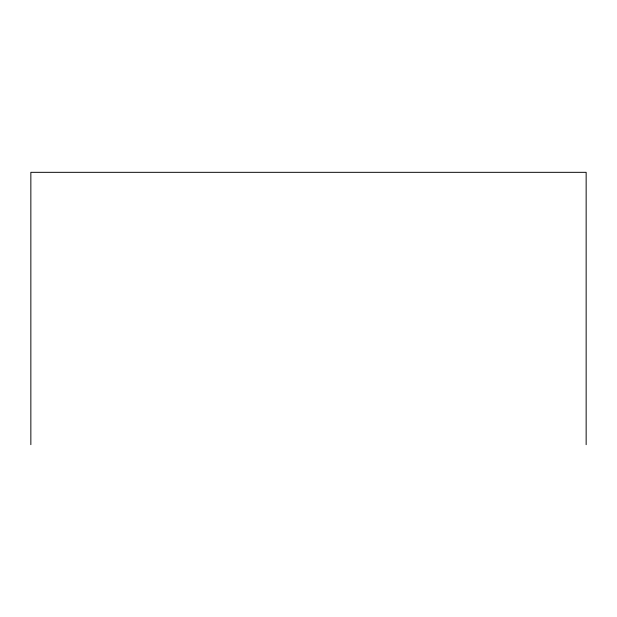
<?xml version="1.0" encoding="UTF-8"?>
<svg xmlns="http://www.w3.org/2000/svg" width="617" height="617" viewBox="0 0 617 617"><rect width="100%" height="100%" fill="white"/><g stroke="black" fill="none" stroke-linecap="round" stroke-linejoin="round"><path stroke-width="0.93" d="M586.15 444.672L586.15 172.328L30.85 172.328L30.85 444.672"/></g></svg>
